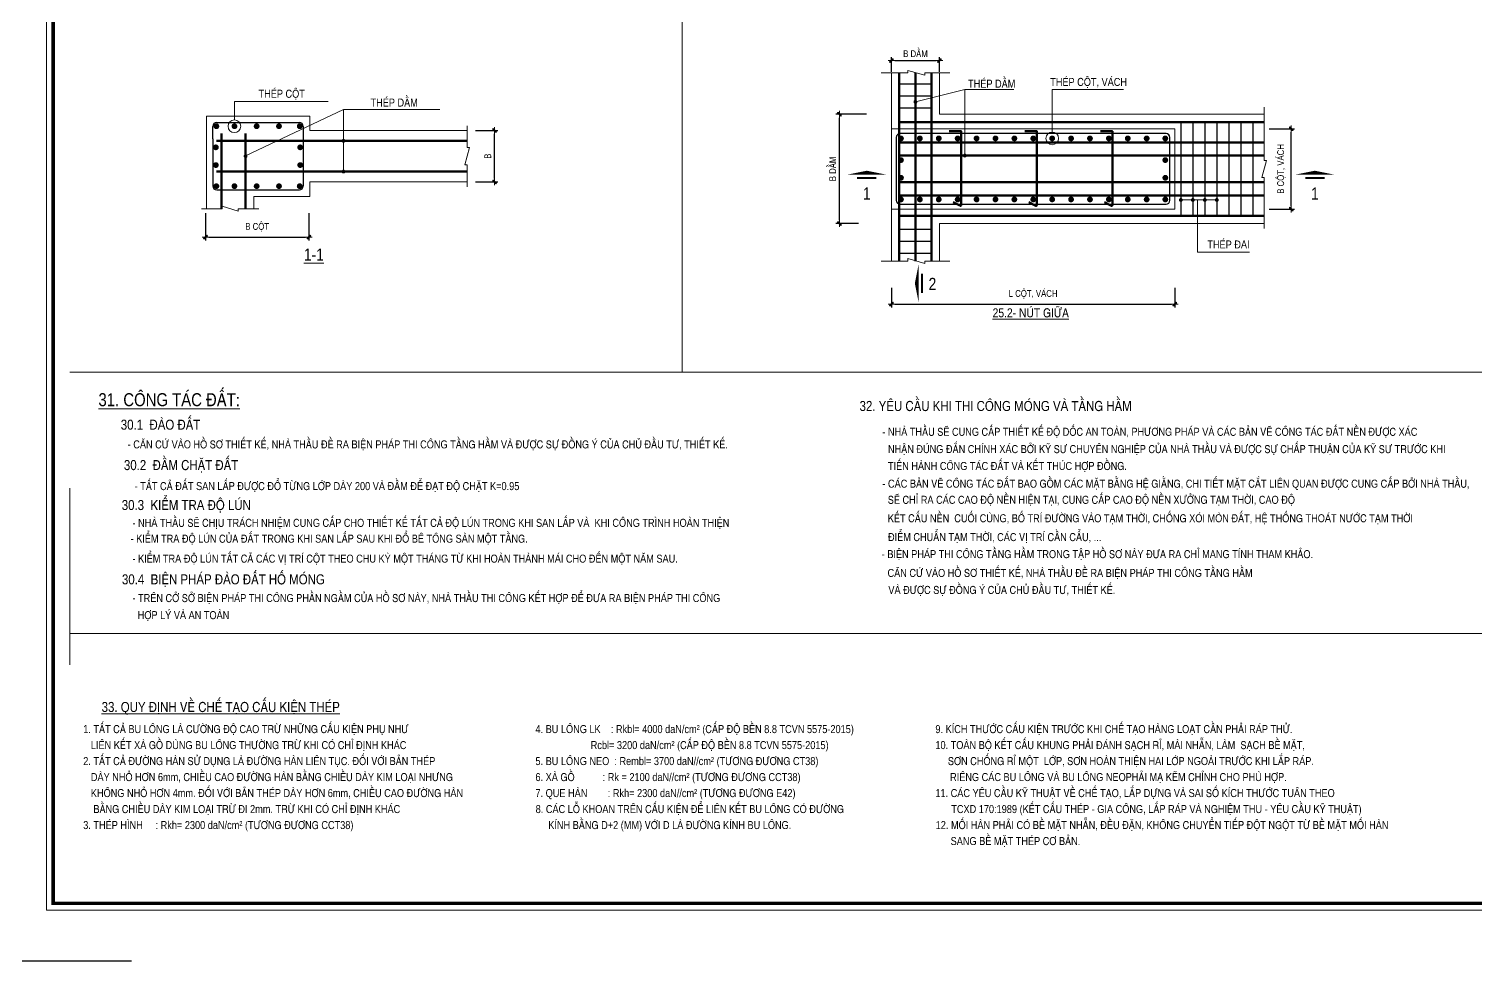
# Model space of a CAD drawing. Header units: millimetres. Extents: x -88960 to 836140, y 175458 to 320791.
# Drawn here: x 80226 to 122836, y 175458 to 202930 of the extents above; entities that cross this region are included whole.
import ezdxf
from ezdxf.enums import TextEntityAlignment as Align

# ---------------------------------------------------------------- set-up
doc = ezdxf.new("R2010")
doc.units = ezdxf.units.MM
doc.header["$LTSCALE"] = 1000
doc.linetypes.add('HIDDEN', pattern=[0.375, 0.25, -0.125])
doc.layers.get('0').update_dxf_attribs({"linetype": 'CONTINUOUS'})
doc.layers.get('DEFPOINTS').update_dxf_attribs({"linetype": 'CONTINUOUS'})
for name, color, linetype, lineweight in [('Ap0314_Kh', 253, 'CONTINUOUS', 15), ('CDAI', 6, 'CONTINUOUS', 25), ('CHUNHO', 1, 'CONTINUOUS', 13), ('CHUTO', 51, 'CONTINUOUS', 15), ('CTHEP', 4, 'CONTINUOUS', 50), ('DBAO', 2, 'CONTINUOUS', 13), ('DBao1', 2, 'CONTINUOUS', 9), ('DGIONG', 4, 'CONTINUOUS', 13), ('HATCH', 253, 'CONTINUOUS', 5), ('KTH', 154, 'CONTINUOUS', 15), ('STICK', 1, 'CONTINUOUS', 9), ('TEXT', 1, 'CONTINUOUS', 15)]:
    doc.layers.add(name, color=color, linetype=linetype, lineweight=lineweight)
doc.styles.add('Star-HelCon', font='VHELVCN_0.TTF')
doc.styles.add('TTP-HelCon', font='VHELVCN_0.TTF')
doc.dimstyles.new('Star-100', dxfattribs={"dimscale": 100, "dimtxt": 2, "dimasz": 1, "dimexe": 1, "dimexo": 0.0625, "dimgap": 0.09, "dimtad": 0, "dimtoh": 1, "dimdec": 4, "dimrnd": 1, "dimdsep": 46, "dimtxsty": 'Star-HelCon', "dimblk": 'Stick', "dimcen": 0.09, "dimdle": 1.5, "dimclrd": 256, "dimclre": 256, "dimclrt": 7, "dimadec": 0, "dimazin": 0, "dimtfac": 1, "dimtdec": 4, "dimtix": 1, "dimtmove": 0, "dimatfit": 3, "dimfxl": 0.18, "dimtvp": 1, "dimtolj": 1, "dimtzin": 0, "dimarcsym": 2})

# ---------------------------------------------------------------- blocks, each defined once
blk = doc.blocks.new('Stick')
at = {"layer": 'STICK'}
h = blk.add_hatch(color=256, dxfattribs=at)
edge = h.paths.add_edge_path()
edge.add_line((0.3, 0.5), (-0.5, -0.3))
edge.add_arc((-0.4, -0.4), 0.141, 135, 315)
edge.add_line((-0.3, -0.5), (0.5, 0.3))
edge.add_arc((0.4, 0.4), 0.141, 315, 495)
blk.add_line((1, 0), (-1, 0), dxfattribs=at)
blk.add_lwpolyline([(0.3, 0.5), (-0.5, -0.3, 1), (-0.3, -0.5), (0.5, 0.3, 1), (0.3, 0.5, 1)], format="xyb", dxfattribs=at)
blk = doc.blocks.new('*D669')
at = {"layer": 'DEFPOINTS', "color": 0, "transparency": 16777216}
for p in [(93379, 199937), (93947, 199937), (93379, 198421)]:
    blk.add_point(p, dxfattribs=at)
at = {"layer": 'KTH', "lineweight": -2, "transparency": 16777216}
for p, q in [((93385, 199937), (94047, 199937)), ((93947, 198521), (93947, 199837)), ((93385, 198421), (94047, 198421))]:
    blk.add_line(p, q, dxfattribs=at)
at = {"layer": 'KTH', "lineweight": -2, "transparency": 16777216, "xscale": 100, "yscale": 100, "zscale": 100}
for p, rotation in [((93947, 199937), 90), ((93947, 198421), 270)]:
    blk.add_blockref('Stick', p, dxfattribs=dict(at, rotation=rotation))
at = {"layer": 'KTH', "color": 7, "transparency": 16777216, "insert": (93747, 199179), "char_height": 200, "attachment_point": 5, "rotation": 90, "style": 'Star-HelCon'}
blk.add_mtext('\\A1;B', dxfattribs=at)
blk = doc.blocks.new('*D686')
at = {"layer": 'DEFPOINTS', "color": 0, "transparency": 16777216}
for p in [(85429, 197505), (88476, 197505), (88476, 196795)]:
    blk.add_point(p, dxfattribs=at)
at = {"layer": 'KTH', "lineweight": -2, "transparency": 16777216}
for p, q in [((85429, 197499), (85429, 196695)), ((88476, 197499), (88476, 196695)), ((85529, 196795), (88376, 196795))]:
    blk.add_line(p, q, dxfattribs=at)
at = {"layer": 'KTH', "lineweight": -2, "transparency": 16777216, "xscale": 100, "yscale": 100, "zscale": 100, "rotation": 180}
blk.add_blockref('Stick', (85429, 196795), dxfattribs=at)
at = {"layer": 'KTH', "lineweight": -2, "transparency": 16777216, "xscale": 100, "yscale": 100, "zscale": 100}
blk.add_blockref('Stick', (88476, 196795), dxfattribs=at)
at = {"layer": 'KTH', "color": 7, "transparency": 16777216, "insert": (86952, 197084), "char_height": 200, "attachment_point": 5, "style": 'Star-HelCon'}
blk.add_mtext('\\A1;B COÄT', dxfattribs=at)
blk = doc.blocks.new('*D737')
at = {"layer": 'DEFPOINTS', "color": 0, "transparency": 16777216}
for p in [(104105, 200414), (104912, 200414), (104673, 197194)]:
    blk.add_point(p, dxfattribs=at)
at = {"layer": 'KTH', "lineweight": -2, "transparency": 16777216}
for p, q in [((104906, 200414), (104005, 200414)), ((104105, 197294), (104105, 200314)), ((104667, 197194), (104005, 197194))]:
    blk.add_line(p, q, dxfattribs=at)
at = {"layer": 'KTH', "lineweight": -2, "transparency": 16777216, "xscale": 100, "yscale": 100, "zscale": 100}
for p, rotation in [((104105, 200414), 90), ((104105, 197194), 270)]:
    blk.add_blockref('Stick', p, dxfattribs=dict(at, rotation=rotation))
at = {"layer": 'KTH', "color": 7, "transparency": 16777216, "insert": (103905, 198804), "char_height": 200, "attachment_point": 5, "rotation": 90, "style": 'Star-HelCon'}
blk.add_mtext('\\A1;B DAÀM', dxfattribs=at)
blk = doc.blocks.new('*D738')
at = {"layer": 'DEFPOINTS', "color": 0, "transparency": 16777216}
for p in [(116760, 199988), (117420, 199988), (116760, 197620)]:
    blk.add_point(p, dxfattribs=at)
at = {"layer": 'KTH', "lineweight": -2, "transparency": 16777216}
for p, q in [((116766, 199988), (117520, 199988)), ((117420, 197720), (117420, 199888)), ((116766, 197620), (117520, 197620))]:
    blk.add_line(p, q, dxfattribs=at)
at = {"layer": 'KTH', "lineweight": -2, "transparency": 16777216, "xscale": 100, "yscale": 100, "zscale": 100}
for p, rotation in [((117420, 199988), 90), ((117420, 197620), 270)]:
    blk.add_blockref('Stick', p, dxfattribs=dict(at, rotation=rotation))
at = {"layer": 'KTH', "color": 7, "transparency": 16777216, "insert": (117131, 198804), "char_height": 200, "attachment_point": 5, "rotation": 90, "style": 'Star-HelCon'}
blk.add_mtext('\\A1;B COÄT, VAÙCH', dxfattribs=at)
blk = doc.blocks.new('*D739')
at = {"layer": 'DEFPOINTS', "color": 0, "transparency": 16777216}
for p in [(105639, 195301), (113989, 195301), (113989, 194819)]:
    blk.add_point(p, dxfattribs=at)
at = {"layer": 'KTH', "lineweight": -2, "transparency": 16777216}
for p, q in [((105639, 195295), (105639, 194719)), ((113989, 195295), (113989, 194719)), ((105739, 194819), (113889, 194819))]:
    blk.add_line(p, q, dxfattribs=at)
at = {"layer": 'KTH', "lineweight": -2, "transparency": 16777216, "xscale": 100, "yscale": 100, "zscale": 100, "rotation": 180}
blk.add_blockref('Stick', (105639, 194819), dxfattribs=at)
at = {"layer": 'KTH', "lineweight": -2, "transparency": 16777216, "xscale": 100, "yscale": 100, "zscale": 100}
blk.add_blockref('Stick', (113989, 194819), dxfattribs=at)
at = {"layer": 'KTH', "color": 7, "transparency": 16777216, "insert": (109814, 195109), "char_height": 200, "attachment_point": 5, "style": 'Star-HelCon'}
blk.add_mtext('\\A1;L COÄT, VAÙCH', dxfattribs=at)
blk = doc.blocks.new('*D740')
at = {"layer": 'DEFPOINTS', "color": 0, "transparency": 16777216}
for p in [(107054, 201999), (105639, 201661), (107054, 201661)]:
    blk.add_point(p, dxfattribs=at)
at = {"layer": 'KTH', "lineweight": -2, "transparency": 16777216}
for p, q in [((105639, 201668), (105639, 202099)), ((105739, 201999), (106954, 201999)), ((107054, 201668), (107054, 202099))]:
    blk.add_line(p, q, dxfattribs=at)
at = {"layer": 'KTH', "lineweight": -2, "transparency": 16777216, "xscale": 100, "yscale": 100, "zscale": 100, "rotation": 180}
blk.add_blockref('Stick', (105639, 201999), dxfattribs=at)
at = {"layer": 'KTH', "lineweight": -2, "transparency": 16777216, "xscale": 100, "yscale": 100, "zscale": 100}
blk.add_blockref('Stick', (107054, 201999), dxfattribs=at)
at = {"layer": 'KTH', "color": 7, "transparency": 16777216, "insert": (106347, 202199), "char_height": 200, "attachment_point": 5, "style": 'Star-HelCon'}
blk.add_mtext('\\A1;B DAÀM', dxfattribs=at)
blk = doc.blocks.new('DauCat1')
at = {"layer": 'DBao1'}
blk.add_lwpolyline([(0, -150, 0, 800, 0), (0, -70, 800, 800, 0)], format="xyseb", dxfattribs=at)
at = {"layer": 'DBao1', "const_width": 40}
blk.add_lwpolyline([(-200, 0), (200, 0)], dxfattribs=at)
blk = doc.blocks.new('CHG_XX_Khung ten')
blk.add_lwpolyline([(15, 579), (826, 579), (826, 15), (15, 15)], close=True)
at = {"color": 4, "linetype": 'Continuous', "const_width": 1}
blk.add_lwpolyline([(17, 577), (824, 577), (824, 17), (17, 17)], close=True, dxfattribs=at)
at = {"layer": 'DEFPOINTS', "color": 1, "ltscale": 2}
blk.add_lwpolyline([(40.06, 0), (0, 0), (0, 40)], dxfattribs=at)

msp = doc.modelspace()

# ---------------------------------------------------------------- linework, layer by layer
at = {"layer": 'CDAI'}
for p, q in [((106823.64612, 201298.18127), (105869.5398, 201298.18127)), ((106823.64612, 200944.60127), (105869.5398, 200944.60127)), ((106823.64612, 200591.02127), (105869.5398, 200591.02127)), ((85645.51896, 199691.6837), (85645.51896, 200057.71416)), ((85759.18133, 200171.37653), (88195.13136, 200171.37653)), ((88308.79373, 200057.7143), (88308.79373, 198299.98763)), ((113731.78876, 199844.03655), (105897.05614, 199844.03655)), ((85645.51896, 199691.6837), (85645.51896, 198299.98763)), ((105783.39376, 199730.37417), (105783.39376, 197877.56505)), ((113845.45114, 197877.56505), (113845.45114, 199730.37417)), ((85759.18133, 198186.32525), (88195.13136, 198186.32525)), ((105897.05614, 197763.90267), (113731.78876, 197763.90267)), ((106823.64612, 197016.91795), (105869.5398, 197016.91795)), ((106823.64612, 196663.33795), (105869.5398, 196663.33795)), ((106823.64612, 196309.75795), (105869.5398, 196309.75795))]:
    msp.add_line(p, q, dxfattribs=at)
at = {"layer": 'CDAI', "ltscale": 5}
for p, q in [((114166.20194, 200184.12443), (114166.20194, 197417.65091)), ((114519.78194, 200184.12443), (114519.78194, 197417.65091)), ((114873.36194, 200184.12443), (114873.36194, 197417.65091)), ((115226.94194, 200184.12443), (115226.94194, 197417.65091)), ((115580.52194, 200184.12443), (115580.52194, 197417.65091)), ((115934.10194, 200184.12443), (115934.10194, 197417.65091)), ((116287.68194, 200184.12443), (116287.68194, 197417.65091))]:
    msp.add_line(p, q, dxfattribs=at)
at = {"layer": 'CDAI'}
for centre, start, end in [((85759.18133, 200057.71416), 90, 180), ((88195.13136, 200057.71416), 0, 90), ((105897.05614, 199730.37417), 90, 180), ((113731.78876, 199730.37417), 0, 90), ((85759.18133, 198299.98763), 180, 270), ((88195.13136, 198299.98763), 270, 0), ((105897.05614, 197877.56505), 180, 270), ((113731.78876, 197877.56505), 270, 0)]:
    msp.add_arc(centre, 113.66238, start, end, dxfattribs=at)
at = {"layer": 'CTHEP'}
for p, q in [((105869.5398, 201633.69828), (105869.5398, 196088.78529)), ((106346.59296, 201633.69828), (106346.59296, 196088.78529)), ((106823.64612, 201633.69828), (106823.64612, 196088.78529)), ((85902.46926, 199847.95757), (85902.46926, 197631.10413)), ((86609.53963, 199847.95757), (86609.53963, 197631.10413)), ((116619.53864, 200184.12443), (105869.5398, 200184.12443)), ((85754.40377, 199631.42473), (93139.83381, 199631.42473)), ((116619.53864, 199586.61453), (105869.5398, 199586.61453)), ((116619.53864, 199196.7456), (105869.5398, 199196.7456)), ((85754.40377, 198726.27706), (93139.83381, 198726.27706)), ((116619.53864, 198411.19362), (105869.5398, 198411.19362)), ((116619.53864, 198021.32468), (105869.5398, 198021.32468)), ((116619.53864, 197417.65091), (105869.5398, 197417.65091))]:
    msp.add_line(p, q, dxfattribs=at)
at = {"layer": 'CTHEP', "const_width": 85.24678}
for points in [[(85791.66785, 200061.88892, 1), (85706.42107, 200061.88892, 1)], [(86324.69074, 200061.88892, 1), (86239.44395, 200061.88892, 1)], [(86893.34735, 200061.88892, -1), (86978.59414, 200061.88892, -1)], [(87551.62135, 200061.88892, -1), (87636.86814, 200061.88892, -1)], [(88162.64484, 200061.88892, -1), (88247.89162, 200061.88892, -1)], [(85777.34403, 199440.13739, 1), (85692.09725, 199440.13739, 1)], [(88176.96866, 199440.13739, -1), (88262.21544, 199440.13739, -1)], [(105962.76014, 199703.41112, 1), (105877.51336, 199703.41112, 1)], [(106519.63871, 199703.41112, 1), (106434.39192, 199703.41112, 1)], [(107076.51727, 199703.41112, 1), (106991.27049, 199703.41112, 1)], [(107633.39584, 199703.41112, 1), (107548.14906, 199703.41112, 1)], [(108190.2744, 199703.41112, 1), (108105.02762, 199703.41112, 1)], [(108747.15297, 199703.41112, 1), (108661.90619, 199703.41112, 1)], [(109304.03154, 199703.41112, 1), (109218.78475, 199703.41112, 1)], [(109860.9101, 199703.41112, 1), (109775.66332, 199703.41112, 1)], [(110417.78867, 199703.41112, 1), (110332.54189, 199703.41112, 1)], [(110974.66724, 199703.41112, 1), (110889.42045, 199703.41112, 1)], [(111531.5458, 199703.41112, 1), (111446.29902, 199703.41112, 1)], [(112088.42437, 199703.41112, 1), (112003.17758, 199703.41112, 1)], [(112645.30293, 199703.41112, 1), (112560.05615, 199703.41112, 1)], [(113202.1815, 199703.41112, 1), (113116.93472, 199703.41112, 1)], [(113666.08476, 199703.41112, -1), (113751.33155, 199703.41112, -1)], [(85777.34403, 198917.5644, -1), (85692.09725, 198917.5644, -1)], [(88176.96866, 198917.5644, 1), (88262.21544, 198917.5644, 1)], [(105962.76014, 199065.25611, 1), (105877.51336, 199065.25611, 1)], [(113666.08476, 199065.25611, -1), (113751.33155, 199065.25611, -1)], [(105962.76014, 198542.68311, -1), (105877.51336, 198542.68311, -1)], [(113666.08476, 198542.68311, 1), (113751.33155, 198542.68311, 1)], [(85791.66785, 198295.81287, -1), (85706.42107, 198295.81287, -1)], [(86324.69074, 198295.81287, -1), (86239.44395, 198295.81287, -1)], [(86893.34735, 198295.81287, 1), (86978.59414, 198295.81287, 1)], [(87551.62135, 198295.81287, 1), (87636.86814, 198295.81287, 1)], [(88162.64484, 198295.81287, 1), (88247.89162, 198295.81287, 1)], [(105962.76014, 197904.5281, -1), (105877.51336, 197904.5281, -1)], [(106519.63871, 197904.5281, -1), (106434.39192, 197904.5281, -1)], [(107076.51727, 197904.5281, -1), (106991.27049, 197904.5281, -1)], [(107633.39584, 197904.5281, -1), (107548.14906, 197904.5281, -1)], [(108190.2744, 197904.5281, -1), (108105.02762, 197904.5281, -1)], [(108747.15297, 197904.5281, -1), (108661.90619, 197904.5281, -1)], [(109304.03154, 197904.5281, -1), (109218.78475, 197904.5281, -1)], [(109860.9101, 197904.5281, -1), (109775.66332, 197904.5281, -1)], [(110417.78867, 197904.5281, -1), (110332.54189, 197904.5281, -1)], [(110974.66724, 197904.5281, -1), (110889.42045, 197904.5281, -1)], [(111531.5458, 197904.5281, -1), (111446.29902, 197904.5281, -1)], [(112088.42437, 197904.5281, -1), (112003.17758, 197904.5281, -1)], [(112645.30293, 197904.5281, -1), (112560.05615, 197904.5281, -1)], [(113202.1815, 197904.5281, -1), (113116.93472, 197904.5281, -1)], [(113666.08476, 197904.5281, 1), (113751.33155, 197904.5281, 1)]]:
    msp.add_lwpolyline(points, format="xyb", close=True, dxfattribs=at)
at = {"layer": 'CTHEP'}
for points in [[(107460.37482, 197819.67949), (107650.54539, 197721.20166, 0.6250265827), (107696.82811, 197743.7623), (107696.82811, 199913.30447), (107345.14048, 199913.30447)], [(109687.88909, 197819.67949), (109878.05966, 197721.20166, 0.6250265827), (109924.34238, 197743.7623), (109924.34238, 199913.30447), (109572.65475, 199913.30447)], [(111915.40335, 197819.67949), (112105.57392, 197721.20166, 0.6250265827), (112151.85664, 197743.7623), (112151.85664, 199913.30447), (111800.16901, 199913.30447)]]:
    msp.add_lwpolyline(points, format="xyb", dxfattribs=at)
at = {"layer": 'DBAO'}
for p, q in [((99470.16149, 233158.03182), (99470.16149, 192816.00909)), ((105639.43296, 201633.69828), (105639.43296, 200414.23127)), ((107053.75296, 201633.69828), (107053.75296, 200414.23127)), ((85454.01685, 200362.87864), (85454.01685, 197631.10413)), ((85454.01685, 200362.87864), (88500.29584, 200362.87864)), ((88500.29584, 200362.87864), (88500.29584, 199936.64472)), ((105639.43296, 200414.23127), (105639.43296, 197193.70795)), ((93139.83381, 199936.64472), (88500.29584, 199936.64472)), ((93139.83381, 198421.05707), (88500.29584, 198421.05707)), ((88500.29584, 198421.05707), (88500.29584, 197994.82315)), ((86856.08987, 197994.82315), (88500.29584, 197994.82315)), ((86856.08987, 197994.82315), (86856.08987, 197631.10413)), ((105639.43296, 197193.70795), (105639.43296, 196088.78529)), ((116619.53864, 197193.70795), (107053.75296, 197193.70795)), ((107053.75296, 197193.70795), (107053.75296, 196088.78529)), ((147940.29152, 192816.00909), (81434.132, 192816.00909)), ((81434.132, 184185.25795), (81434.132, 189400.27089)), ((147940.29152, 185114.1333), (81434.132, 185114.1333))]:
    msp.add_line(p, q, dxfattribs=at)
for points in [[(105334.89321, 201633.69828), (106118.9832, 201633.69828), (106118.9832, 201704.41428), (106624.17909, 201562.98228), (106624.17909, 201633.69828), (107355.44228, 201633.69828)], [(116619.53864, 200414.23127), (107053.75296, 200414.23127)], [(116619.53864, 200624.74755), (116619.53864, 199056.56755), (116690.25464, 199056.56755), (116548.82264, 198551.37167), (116619.53864, 198551.37167), (116619.53864, 197044.64495)], [(93139.83381, 200078.07672), (93139.83381, 199431.44884), (93210.54981, 199431.44884), (93069.11781, 198926.25295), (93139.83381, 198926.25295), (93139.83381, 198279.62507)], [(85454.01685, 198421.05707), (85454.01685, 197994.82315)], [(88500.29584, 197994.82315), (88500.29584, 198421.05707)], [(86997.52187, 197631.10413), (86388.7322, 197631.10413), (86388.7322, 197560.38813), (85921.37452, 197701.82013), (85921.37452, 197631.10413), (85312.58485, 197631.10413)], [(105334.89321, 196088.78529), (106118.9832, 196088.78529), (106118.9832, 196159.50129), (106624.17909, 196018.06929), (106624.17909, 196088.78529), (107355.44228, 196088.78529)]]:
    msp.add_lwpolyline(points, dxfattribs=at)
at = {"layer": 'DBAO', "linetype": 'HIDDEN', "ltscale": 2000}
msp.add_lwpolyline([(113989.41194, 197619.94187), (113989.41194, 199987.99735), (105639.43296, 199987.99735), (105639.43296, 197619.94187), (113989.41194, 197619.94187)], dxfattribs=at)
at = {"layer": 'DGIONG'}
for p, q in [((107803.31829, 201148.88588), (106346.59296, 200780.73635)), ((107803.31829, 201148.88588), (107803.31829, 199196.7456)), ((110376.20672, 201148.88588), (110376.20672, 199889.82642)), ((86282.06734, 200787.10586), (86282.06734, 200248.30422)), ((115226.94194, 197890.33434), (114166.46984, 197890.33434))]:
    msp.add_line(p, q, dxfattribs=at)
at = {"layer": 'DGIONG', "linetype": 'ByBlock'}
for points in [[(109243.89709, 201148.88588), (107803.31829, 201148.88588)], [(112481.88006, 201148.88588), (110376.20672, 201148.88588)], [(89045.22061, 200787.10586), (86282.06734, 200787.10586)], [(92332.20119, 200552.03326), (89494.69197, 200552.03326), (86609.53963, 199187.96725)], [(92332.20119, 200552.03326), (89494.69197, 200552.03326), (89494.69197, 198726.27706)], [(116184.93228, 196346.26547), (114659.97708, 196346.26547), (114659.97708, 197890.33434)]]:
    msp.add_lwpolyline(points, dxfattribs=at)
at = {"layer": 'DGIONG', "const_width": 56.5728}
for points in [[(106318.30656, 200780.73635, 1), (106374.87936, 200780.73635, 1)], [(89466.40557, 199631.42473, 1), (89522.97837, 199631.42473, 1)], [(86581.25323, 199180.23682, 1), (86637.82603, 199180.23682, 1)], [(107831.60469, 199196.7456, -1), (107775.03189, 199196.7456, -1)], [(89466.40557, 198726.27706, 1), (89522.97837, 198726.27706, 1)], [(114137.91554, 197890.33434, 1), (114194.48834, 197890.33434, 1)], [(114491.49554, 197890.33434, 1), (114548.06834, 197890.33434, 1)], [(114844.80764, 197890.33434, 1), (114901.38044, 197890.33434, 1)], [(115198.65554, 197890.33434, 1), (115255.22834, 197890.33434, 1)]]:
    msp.add_lwpolyline(points, format="xyb", close=True, dxfattribs=at)
at = {"layer": 'DGIONG'}
for centre in [(86282.06734, 200061.88892), (110376.20672, 199703.41112)]:
    msp.add_circle(centre, 186.4153, dxfattribs=at)

# ---------------------------------------------------------------- block references
at = {"layer": 'HATCH', "xscale": -1.41432, "yscale": 1.41432, "zscale": 1.41432}
for p, rotation in [((104911.20559, 198538.32624), 180), ((118117.67469, 198538.32624), 180), ((106540.65191, 195432.87894), 270)]:
    msp.add_blockref('DauCat1', p, dxfattribs=dict(at, rotation=rotation))

# ---------------------------------------------------------------- texts
at = {"layer": 'CHUNHO', "style": 'Star-HelCon'}
for s, p in [('THEÙP COÄT, VAÙCH', (111449.22081, 201368.25206)), ('THEÙP COÄT', (87674.02199, 201021.43611)), ('THEÙP DAÀM', (108593.53307, 201368.25206)), ('THEÙP DAÀM', (90988.37146, 200812.77209)), ('THEÙP ÑAI', (115569.73677, 196608.127))]:
    msp.add_text(s, height=235.72, dxfattribs=at).set_placement(p, align=Align.MIDDLE)
for s, p in [('- CAÊN CÖÙ VAØO HOÀ SÔ THIEÁT KEÁ, NHAØ THAÀU ÑEÀ RA BIEÄN PHAÙP THI COÂNG TAÀNG HAÀM VAØ ÑÖÔÏC SÖÏ ÑOÀNG YÙ CUÛA CHUÛ ÑAÀU TÖ, THIEÁT KEÁ.', (83136.65311, 190803.93344)), ('- TAÁT CAÛ ÑAÁT SAN LAÁP ÑÖÔÏC ÑOÅ TÖØNG LÔÙP DAØY 200 VAØ ÑAÀM ÑEÅ ÑAÏT ÑOÄ CHAËT K=0.95', (83341.28754, 189574.69473)), ('- NHAØ THAÀU SEÕ CHÒU TRAÙCH NHIEÄM CUNG CAÁP CHO THIEÁT KEÁ TAÁT CAÛ ÑOÄ LUÙN TRONG KHI SAN LAÁP VAØ  KHI COÂNG TRÌNH HOAØN THIEÄN', (83277.26604, 188491.00004)), ('- KIEÅM TRA ÑOÄ LUÙN CUÛA ÑAÁT TRONG KHI SAN LAÁP SAU KHI ÑOÅ BEÂ TOÂNG SAØN MOÄT TAÀNG.', (83221.51943, 188024.71641)), ('- KIEÅM TRA ÑOÄ LUÙN TAÁT CAÛ CAÙC VÒ TRÍ COÄT THEO CHU KYØ MOÄT THAÙNG TÖØ KHI HOAØN THAØNH MAÙI CHO ÑEÁN MOÄT NAÊM SAU.', (83277.26604, 187436.51221)), ('CAÊN CÖÙ VAØO HOÀ SÔ THIEÁT KEÁ, NHAØ THAÀU ÑEÀ RA BIEÄN PHAÙP THI COÂNG TAÀNG HAÀM', (105524.72089, 187014.52055)), ('VAØ ÑÖÔÏC SÖÏ ÑOÀNG YÙ CUÛA CHUÛ ÑAÀU TÖ, THIEÁT KEÁ.', (105548.58754, 186513.14952)), ('HÔÏP LYÙ VAØ AN TOAØN', (83432.81784, 185771.6255))]:
    msp.add_text(s, height=235.72, dxfattribs=at).set_placement(p, align=Align.TOP_LEFT)
at = {"layer": 'CHUNHO'}
for s, style, p in [('- NHAØ THAÀU SEÕ CUNG CAÁP THIEÁT KEÁ ÑOÄ DOÁC AN TOAØN, PHÖÔNG PHAÙP VAØ CAÙC BAÛN VEÕ COÂNG TAÙC ÑAÁT NEÀN ÑÖÔÏC XAÙC', 'Star-HelCon', (105372.9075, 190938.57184)), ('NHAÄN ÑUÙNG ÑAÉN CHÍNH XAÙC BÔÛI KYÕ SÖ CHUYEÂN NGHIEÄP CUÛA NHAØ THAÀU VAØ ÑÖÔÏC SÖÏ CHAÁP THUAÄN CUÛA KYÕ SÖ TRÖÔÙC KHI', 'Star-HelCon', (105538.20615, 190429.27079)), ('TIEÁN HAØNH COÂNG TAÙC ÑAÁT VAØ KEÁT THUÙC HÔÏP ÑOÀNG.', 'Star-HelCon', (105538.20615, 189930.91864)), ('- CAÙC BAÛN VEÕ COÂNG TAÙC ÑAÁT BAO GOÀM CAÙC MAËT BAÈNG HEÄ GIAÈNG, CHI TIEÁT MAËT CAÉT LIEÂN QUAN ÑÖÔÏC CUNG CAÁP BÔÛI NHAØ THAÀU,', 'Star-HelCon', (105372.9075, 189409.98422)), ('SEÕ CHÆ RA CAÙC CAO ÑOÄ NEÀN HIEÄN TAÏI, CUNG CAÁP CAO ÑOÄ NEÀN XÖÔÛNG TAÏM THÔØI, CAO ÑOÄ', 'Star-HelCon', (105532.46048, 188934.21463)), ('KEÁT CAÁU NEÀN  CUOÁI CUØNG, BOÁ TRÍ ÑÖÔØNG VAØO TAÏM THÔØI, CHOÁNG XOÙI MOØN ÑAÁT, HEÄ THOÁNG THOAÙT NÖÔÙC TAÏM THÔØI', 'Star-HelCon', (105532.46048, 188390.75038)), ('ÑIEÅM CHUAÅN TAÏM THÔØI, CAÙC VÒ TRÍ CAÀN CAÅU, ...', 'Star-HelCon', (105539.0901, 187836.02137)), ('- BIEÄN PHAÙP THI COÂNG TAÀNG HAÀM TRONG TAÄP HOÀ SÔ NAØY ÑÖA RA CHÆ MANG TÍNH THAM KHAÛO.', 'Star-HelCon', (105353.71228, 187333.68106)), ('- TREÂN CÔÛ SÔÛ BIEÄN PHAÙP THI COÂNG PHAÀN NGAÀM CUÛA HOÀ SÔ NAØY, NHAØ THAÀU THI COÂNG KEÁT HÔÏP ÑEÅ ÑÖA RA BIEÄN PHAÙP THI COÂNG', 'TTP-HelCon', (83276.35869, 186039.757)), ('1. TAÁT CAÛ BU LOÂNG LAØ CÖÔØNG ÑOÄ CAO TRÖØ NHÖÕNG CAÁU KIEÄN PHUÏ NHÖ', 'Star-HelCon', (81826.18199, 182177.55957)), ('4. BU LOÂNG LK    : Rkbl= 4000 daN/cm² (CAÁP ÑOÄ BEÀN 8.8 TCVN 5575-2015)', 'Star-HelCon', (95150.7692, 182177.55957)), ('9. KÍCH THÖÔÙC CAÁU KIEÄN TRÖÔÙC KHI CHEÁ TAÏO HAØNG LOAÏT CAÀN PHAÛI RAÙP THÖÛ. ', 'Star-HelCon', (106934.53915, 182177.55957)), ('   LIEÂN KEÁT XAØ GOÀ DUØNG BU LOÂNG THÖÔØNG TRÖØ KHI COÙ CHÆ ÑÒNH KHAÙC', 'Star-HelCon', (81826.18199, 181706.11957)), ('Rcbl= 3200 daN/cm² (CAÁP ÑOÄ BEÀN 8.8 TCVN 5575-2015)', 'Star-HelCon', (96778.59411, 181706.11957)), ('10. TOAØN BOÄ KEÁT CAÁU KHUNG PHAÛI ÑAÙNH SAÏCH RÆ, MAØI NHAÜN, LAØM  SAÏCH BEÀ MAËT,', 'Star-HelCon', (106934.53915, 181706.11957)), ('2. TAÁT CAÛ ÑÖÔØNG HAØN SÖÛ DUÏNG LAØ ÑÖÔØNG HAØN LIEÂN TUÏC. ÑOÁI VÔÙI BAÛN THEÙP', 'Star-HelCon', (81826.18199, 181234.67957)), ('5. BU LOÂNG NEO  : Rembl= 3700 daN//cm² (TÖÔNG ÑÖÔNG CT38)', 'Star-HelCon', (95150.7692, 181234.67957)), ('SÔN CHOÁNG RÆ MOÄT  LÔÙP, SÔN HOAØN THIEÄN HAI LÔÙP NGOAØI TRÖÔÙC KHI LAÉP RAÙP.', 'Star-HelCon', (107303.24117, 181234.67957)), ('   DAØY NHOÛ HÔN 6mm, CHIEÀU CAO ÑÖÔØNG HAØN BAÈNG CHIEÀU DAØY KIM LOAÏI NHÖNG', 'Star-HelCon', (81826.18199, 180763.23957)), ('6. XAØ GOÀ           : Rk = 2100 daN//cm² (TÖÔNG ÑÖÔNG CCT38)', 'Star-HelCon', (95150.7692, 180763.23957)), ('RIEÂNG CAÙC BU LOÂNG VAØ BU LOÂNG NEOPHAÛI MAÏ KEÕM CHÆNH CHO PHUØ HÔÏP.', 'Star-HelCon', (107367.22774, 180763.23957)), ('   KHOÂNG NHOÛ HÔN 4mm. ÑOÁI VÔÙI BAÛN THEÙP DAØY HÔN 6mm, CHIEÀU CAO ÑÖÔØNG HAØN', 'Star-HelCon', (81826.18199, 180291.79957)), ('7. QUE HAØN        : Rkh= 2300 daN//cm² (TÖÔNG ÑÖÔNG E42)', 'Star-HelCon', (95150.7692, 180291.79957)), ('11. CAÙC YEÂU CAÀU KYÕ THUAÄT VEÀ CHEÁ TAÏO, LAÉP DÖÏNG VAØ SAI SOÁ KÍCH THÖÔÙC TUAÂN THEO', 'Star-HelCon', (106934.53915, 180291.79957)), ('    BAÈNG CHIEÀU DAØY KIM LOAÏI TRÖØ ÑI 2mm. TRÖØ KHI COÙ CHÆ ÑÒNH KHAÙC', 'Star-HelCon', (81826.18199, 179820.35957)), ('8. CAÙC LOÃ KHOAN TREÂN CAÁU KIEÄN ÑEÅ LIEÂN KEÁT BU LOÂNG COÙ ÑÖÔØNG', 'Star-HelCon', (95156.81899, 179820.35957)), (' TCXD 170:1989 (KEÁT CAÁU THEÙP - GIA COÂNG, LAÉP RAÙP VAØ NGHIEÄM THU - YEÂU CAÀU KYÕ THUAÄT)', 'Star-HelCon', (107327.74121, 179820.35957)), ('3. THEÙP HÌNH     : Rkh= 2300 daN/cm² (TÖÔNG ÑÖÔNG CCT38)', 'Star-HelCon', (81826.18199, 179348.91957)), ('KÍNH BAÈNG D+2 (MM) VÔÙI D LAØ ÑÖÔØNG KÍNH BU LOÂNG.', 'Star-HelCon', (95528.37106, 179348.91957)), ('12. MOÁI HAØN PHAÛI COÙ BEÀ MAËT NHAÜN, ÑEÀU ÑAËN, KHOÂNG CHUYEÅN TIEÁP ÑOÄT NGOÄT TÖØ BEÀ MAËT MOÁI HAØN', 'Star-HelCon', (106943.36391, 179348.91957)), ('SANG BEÀ MAËT THEÙP CÔ BAÛN.', 'Star-HelCon', (107384.02317, 178877.47957))]:
    msp.add_text(s, height=235.72, dxfattribs=dict(at, style=style)).set_placement(p)
at = {"layer": 'CHUTO', "style": 'TTP-HelCon'}
for s, p in [('32. YEÂU CAÀU KHI THI COÂNG MOÙNG VAØ TAÀNG HAÀM', (104700.75359, 191670.4762)), ('30.1  ÑAØO ÑAÁT', (82933.34461, 191119.13282))]:
    msp.add_text(s, height=294.65, dxfattribs=at).set_placement(p)
for s, p in [('30.2  ÑAÀM CHAËT ÑAÁT', (83025.71739, 190223.43676)), ('30.3  KIEÅM TRA ÑOÄ LUÙN', (82961.69589, 189045.79315))]:
    msp.add_text(s, height=294.65, dxfattribs=at).set_placement(p, align=Align.TOP_LEFT)
msp.add_text('30.4  BIEÄN PHAÙP ÑAØO ÑAÁT HOÁ MOÙNG', height=294.65, dxfattribs=at).set_placement((82967.73743, 186708.13158), align=Align.MIDDLE_LEFT)
msp.add_text('%%U33. QUY ÑÒNH VEÀ CHEÁ TAÏO CAÁU KIEÄN THEÙP', height=294.65, dxfattribs=at).set_placement((85878.30596, 182799.43984), align=Align.CENTER)
at = {"layer": 'TEXT', "style": 'TTP-HelCon'}
for s, p in [('1', (104911.20559, 197901.88224)), ('1', (118117.67469, 197901.88224)), ('2', (106847.67201, 195237.4795))]:
    msp.add_text(s, height=355.79387, dxfattribs=at).set_placement(p, align=Align.CENTER)
msp.add_text('%%U1-1', height=355.79387, dxfattribs=at).set_placement((88621.35448, 196278.15693), align=Align.MIDDLE)
msp.add_text('%%U25.2- NUÙT GIÖÕA', height=265.185, dxfattribs=at).set_placement((108620.66251, 194563.43865), align=Align.MIDDLE_LEFT)
at = {"layer": 'TEXT', "color": 2, "style": 'TTP-HelCon'}
msp.add_text('%%U31. COÂNG TAÙC ÑAÁT:', height=383.045, dxfattribs=at).set_placement((82275.66479, 192194.75089), align=Align.TOP_LEFT)

# ---------------------------------------------------------------- dimensions: what is measured, and where the dimension line sits
at = {"layer": 'KTH'}
dim = msp.add_aligned_dim(p1=(105639.43296, 201661.46227), p2=(107053.75296, 201661.46227), distance=337.19396, text='B DAÀM', dimstyle='Star-100', dxfattribs=at)
dim.commit()
dim.dimension.update_dxf_attribs({"geometry": '*D740', "text_midpoint": (106346.59296, 202198.9229)})
for base, p1, p2, text, picture, middle in [((104104.96318, 200414.23127), (104673.27507, 197193.70795), (104912.14888, 200414.23127), 'B DAÀM', '*D737', (103904.69651, 198803.96961)), ((93947.01951, 199936.64472), (93378.70762, 198421.05707), (93378.70762, 199936.64472), 'B', '*D669', (93747.01951, 199178.85089)), ((117420.21462, 199987.99735), (116759.93937, 197619.94187), (116759.93937, 199987.99735), 'B COÄT, VAÙCH', '*D738', (117130.61462, 198803.96961))]:
    dim = msp.add_linear_dim(base=base, p1=p1, p2=p2, angle=270, text=text, dimstyle='Star-100', dxfattribs=at)
    dim.commit()
    dim.dimension.update_dxf_attribs({"geometry": picture, "text_midpoint": middle})
for base, p1, p2, text, picture, middle in [((88475.56569, 196794.88076), (85429.28671, 197505.27062), (88475.56569, 197505.27062), 'B COÄT', '*D686', (86952.4262, 197084.48076)), ((113989.41194, 194818.90683), (105639.43296, 195301.344), (113989.41194, 195301.344), 'L COÄT, VAÙCH', '*D739', (109814.42245, 195108.50683))]:
    dim = msp.add_linear_dim(base=base, p1=p1, p2=p2, text=text, dimstyle='Star-100', dxfattribs=at)
    dim.commit()
    dim.dimension.update_dxf_attribs({"geometry": picture, "text_midpoint": middle})

# ---------------------------------------------------------------- next in the draw order: block references
at = {"layer": 'Ap0314_Kh', "xscale": 100, "yscale": 100, "zscale": 100}
msp.add_blockref('CHG_XX_Khung ten', (79240.15724, 175457.91904), dxfattribs=at)

doc.saveas('drawing.dxf')
